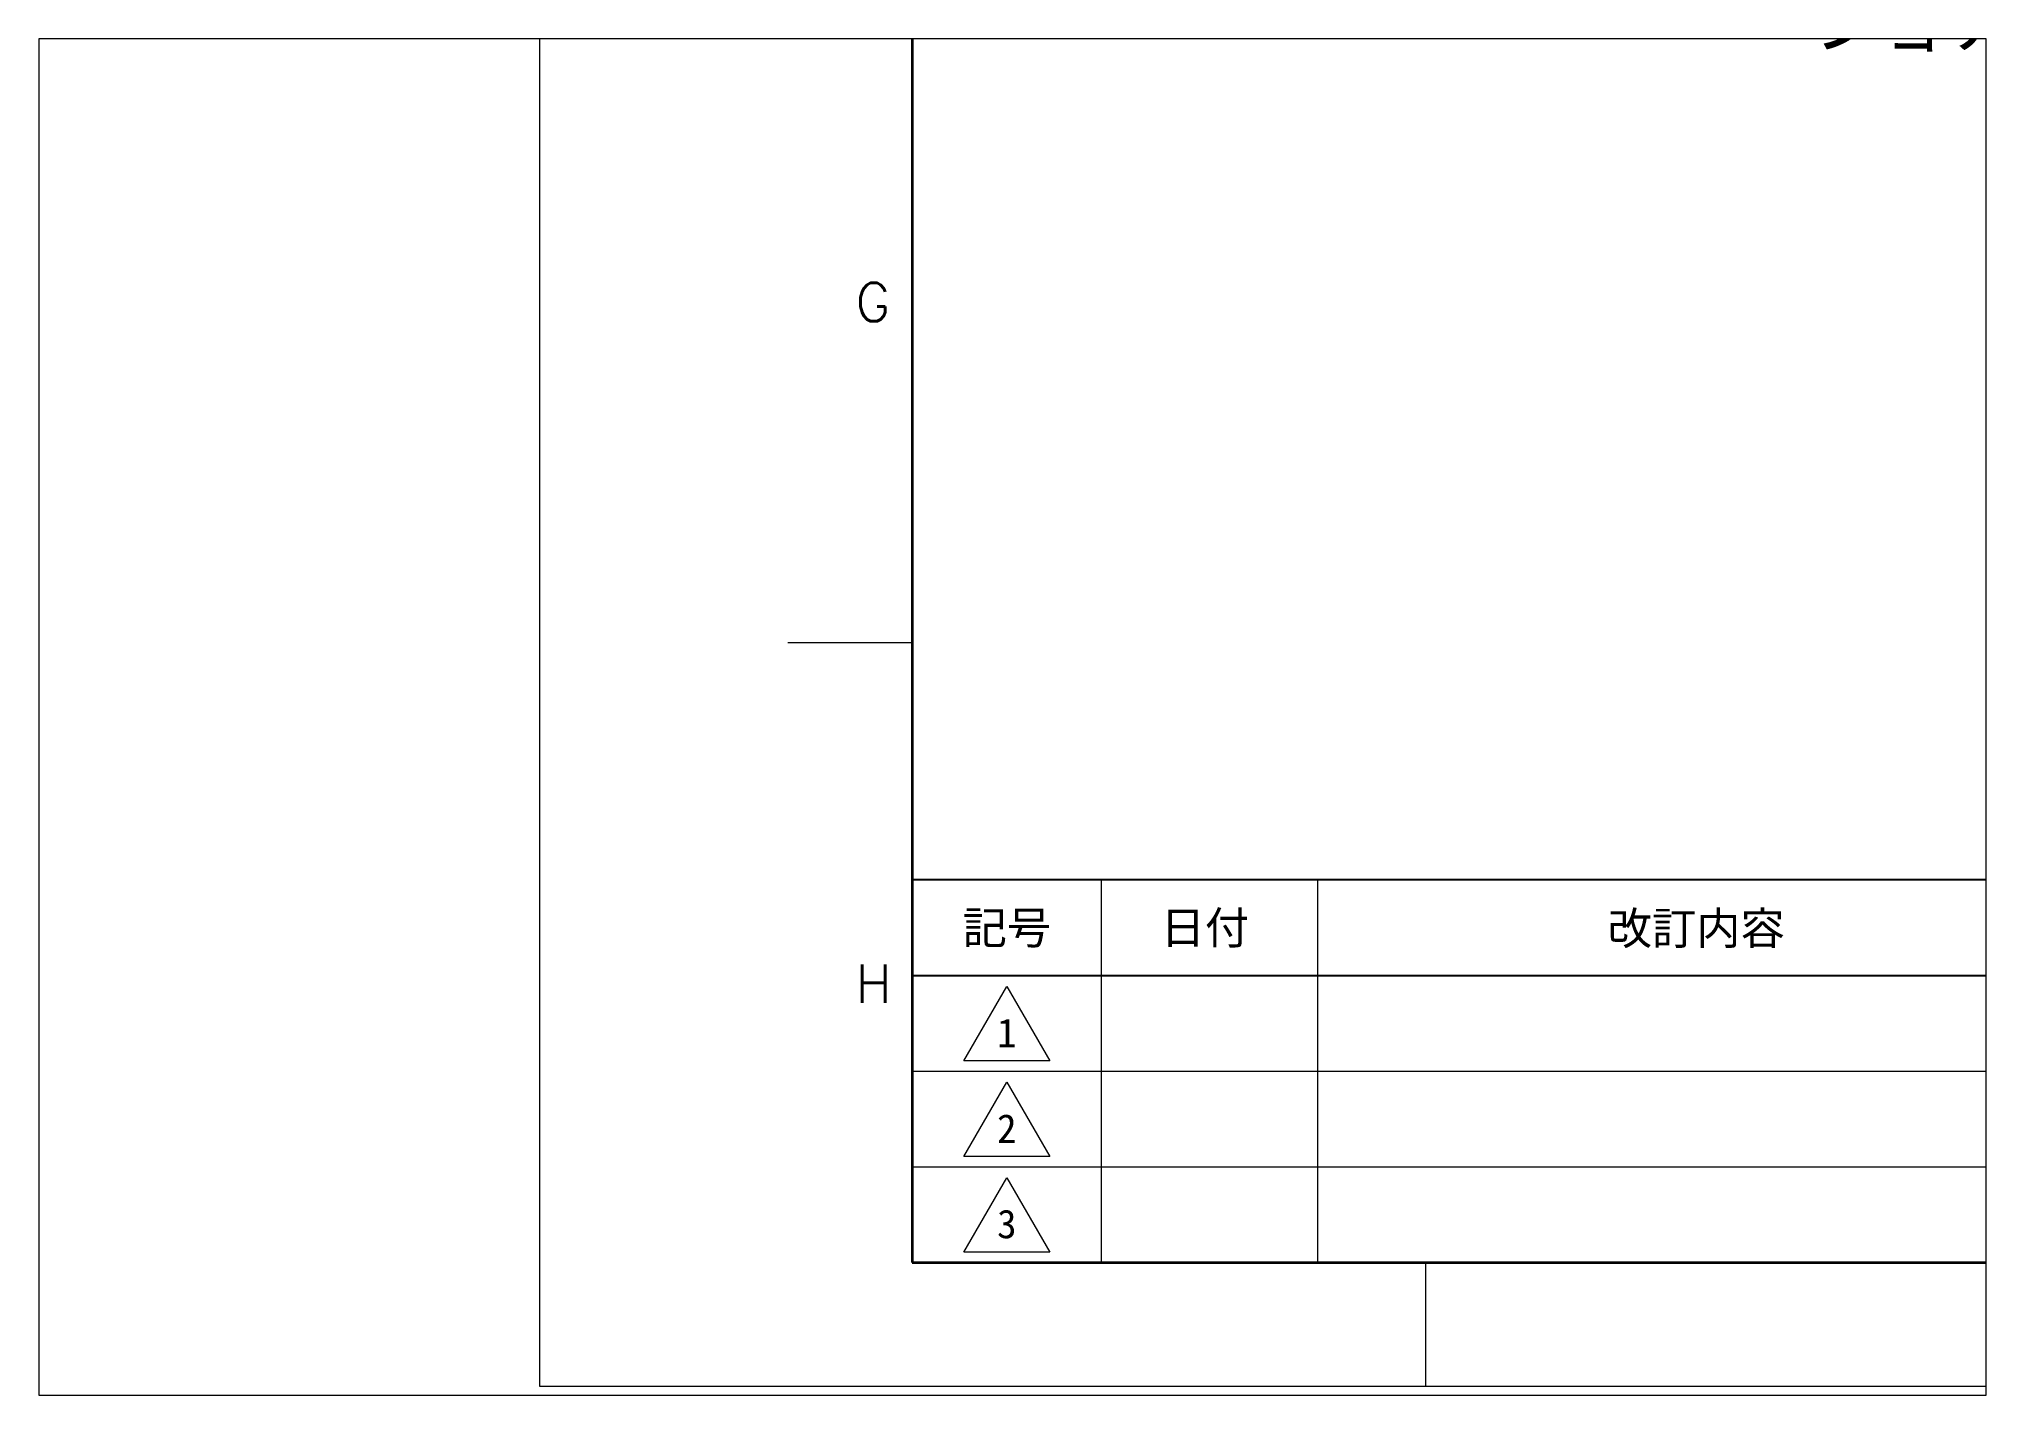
# Paper-space layout 'レイアウト1' of a CAD drawing. Header units: millimetres. Extents: x 29 to 258, y 20 to 179.
# The model-space entities are those that its viewports show. They can reach past a viewport. Long polylines and large blocks are cut down to what shows.
import ezdxf
from ezdxf.enums import TextEntityAlignment as Align

# ---------------------------------------------------------------- set-up
doc = ezdxf.new("R2010")
doc.units = ezdxf.units.MM
doc.header["$LTSCALE"] = 1.2
for name, color, linetype, lineweight in [('01_NORMAL', 7, 'Continuous', 25), ('08_DIM', 3, 'Continuous', 13), ('90_FRAME', 5, 'Continuous', 35)]:
    doc.layers.add(name, color=color, linetype=linetype, lineweight=lineweight)
doc.layers.add('91_BLANK', color=5, linetype='Continuous', lineweight=0, plot=False)
doc.styles.add('KSS_TXT', font='txt.shx', dxfattribs={"bigfont": 'extfont2.shx'})
doc.styles.add('MS_G', font='MS Gothic.ttf')
doc.styles.add('表題用', font='MS PGothic.ttf')

msp = doc.modelspace()

# ---------------------------------------------------------------- linework, layer by layer
at = {"layer": '90_FRAME', "color": 4, "lineweight": 13}
for p, q in [((82.742, 164.946), (55.133, 164.946)), ((196.76, 0), (196.76, 27.485))]:
    msp.add_line(p, q, dxfattribs=at)
at = {"layer": '90_FRAME', "color": 0, "lineweight": 13}
for p, q in [((124.742, 27.485), (124.742, 112.343)), ((172.742, 27.485), (172.742, 112.343)), ((82.742, 69.914), (388.742, 69.914)), ((82.742, 48.7), (388.742, 48.7))]:
    msp.add_line(p, q, dxfattribs=at)
at = {"layer": '90_FRAME', "color": 0, "lineweight": 25}
msp.add_line((82.742, 91.128), (388.742, 91.128), dxfattribs=at)
at = {"layer": '90_FRAME'}
msp.add_lwpolyline([(82.742, 27.485), (1736.459, 27.485), (1736.459, 1209.75), (82.742, 1209.75)], close=True, dxfattribs=at)
at = {"layer": '90_FRAME', "color": 0, "lineweight": 25}
msp.add_lwpolyline([(82.742, 27.485), (388.742, 27.485), (388.742, 112.343), (82.742, 112.343)], close=True, dxfattribs=at)
at = {"layer": '90_FRAME', "color": 0, "lineweight": 13}
for points in [[(94.195, 72.167), (103.742, 88.702), (113.288, 72.167), (94.195, 72.167)], [(94.195, 50.953), (103.742, 67.488), (113.288, 50.953), (94.195, 50.953)], [(94.195, 29.739), (103.742, 46.274), (113.288, 29.739), (94.195, 29.739)]]:
    msp.add_lwpolyline(points, dxfattribs=at)
at = {"layer": '91_BLANK'}
msp.add_lwpolyline([(0, 0), (1764.068, 0), (1764.068, 1241.619), (0, 1241.619)], close=True, dxfattribs=at)

# ---------------------------------------------------------------- texts
at = {"layer": '08_DIM', "style": 'KSS_TXT'}
msp.add_text('ショアA**', height=13.5, dxfattribs=at).set_placement((282.789, 295.754))
at = {"layer": '90_FRAME', "color": 0, "lineweight": 13, "style": 'KSS_TXT'}
for s, p in [('G', (70.199, 240.558)), ('H', (70.199, 89.334))]:
    msp.add_text(s, height=8.52, dxfattribs=at).set_placement(p, align=Align.MIDDLE_LEFT)
at = {"layer": '90_FRAME', "color": 0, "style": '表題用'}
for s, p in [('記号', (103.742, 101.735)), ('日付', (147.711, 101.735))]:
    msp.add_text(s, height=7.2, dxfattribs=at).set_placement(p, align=Align.MIDDLE_CENTER)
msp.add_text('改訂内容', height=7.2, dxfattribs=at).set_placement((256.742, 101.735), align=Align.MIDDLE)
at = {"layer": '90_FRAME', "color": 0, "lineweight": 13, "style": 'MS_G'}
for s, p in [('1', (103.742, 78.4)), ('2', (103.742, 57.185)), ('3', (103.742, 35.971))]:
    msp.add_text(s, height=6.364, dxfattribs=at).set_placement(p, align=Align.MIDDLE)

psp = doc.layouts.new('レイアウト1')

# ---------------------------------------------------------------- viewports
at = {"layer": '01_NORMAL'}
psp.add_viewport(center=(143.2, 99.71), size=(229.12, 159.5289), view_center_point=(104.994, 148.5), view_height=300.88387, dxfattribs=at)

doc.saveas('drawing.dxf')
